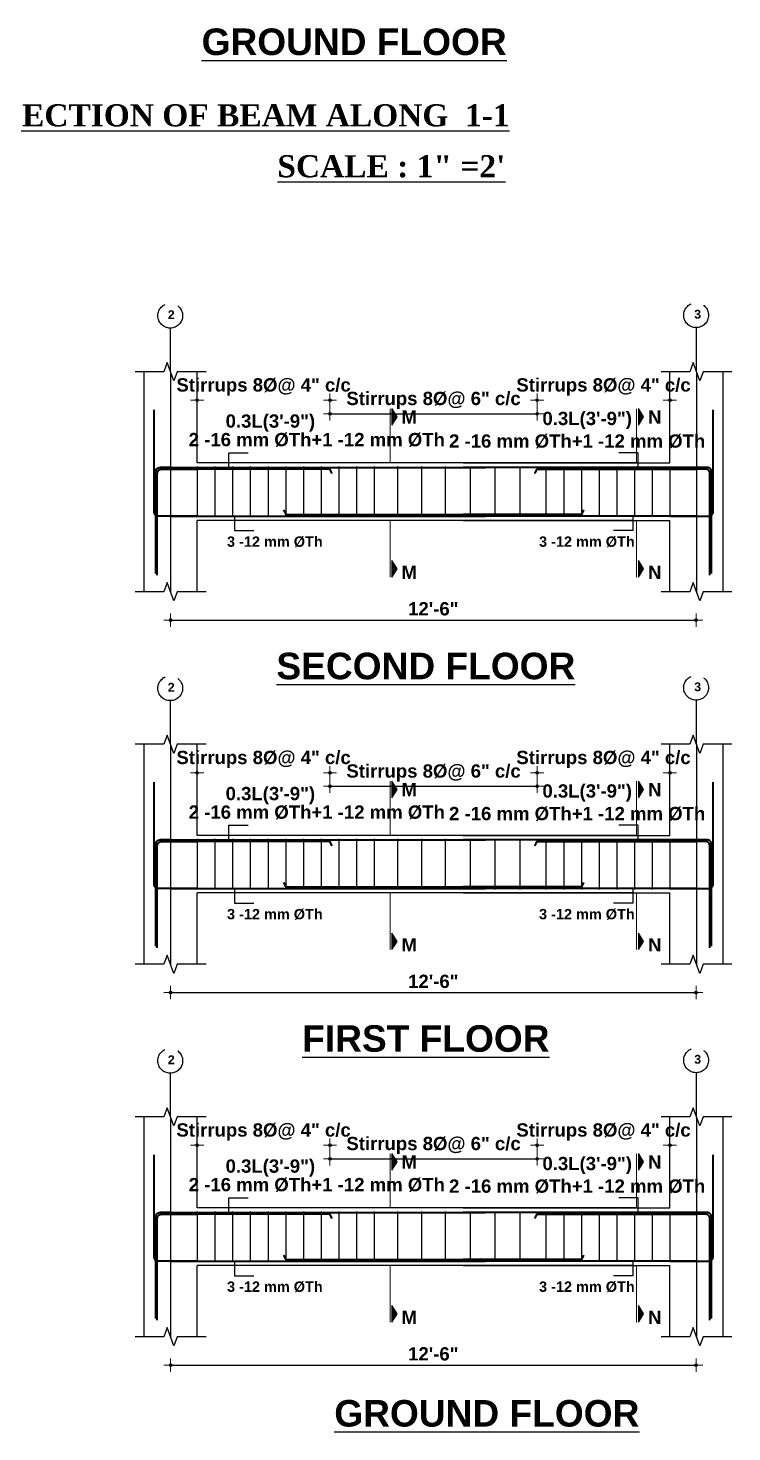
# Model space of a CAD drawing. Header units: inches. Extents: x -9998782 to 66725, y -6520505 to 8308.
# Drawn here: x -4994556 to -4994238, y -3258463 to -3257828 of the extents above; entities that cross this region are included whole.
import ezdxf
from ezdxf.enums import TextEntityAlignment as Align

# ---------------------------------------------------------------- set-up
doc = ezdxf.new("R2010")
doc.units = ezdxf.units.IN
doc.header["$LTSCALE"] = 2
doc.header["$MEASUREMENT"] = 0
doc.header["$PDMODE"] = 34
doc.linetypes.add('ACAD_ISO02W100', pattern=[15, 12, -3])
doc.layers.get('0').update_dxf_attribs({"linetype": 'CONTINUOUS'})
doc.layers.get('DEFPOINTS').update_dxf_attribs({"color": 141, "linetype": 'CONTINUOUS'})
for name, color, linetype, lineweight in [('BAR', 5, 'CONTINUOUS', 40), ('dimension', 160, 'CONTINUOUS', 15), ('HATCH1', 4, 'ACAD_ISO02W100', 13), ('TEXT', 181, 'CONTINUOUS', 25)]:
    doc.layers.add(name, color=color, linetype=linetype, lineweight=lineweight)
doc.layers.add('STIRRUP', color=10, linetype='CONTINUOUS')
doc.styles.add('1.8 str', font='times.ttf', dxfattribs={"width": 0.8, "height": 6})
doc.styles.add('STYLE1', font='arialbd.ttf')
doc.dimstyles.new('1.4', dxfattribs={"dimscale": 0, "dimtxt": 6, "dimasz": 0.5, "dimexe": 2, "dimexo": 9, "dimgap": 2, "dimtad": 1, "dimdec": 0, "dimlfac": 0.5, "dimzin": 3, "dimdsep": 46, "dimlunit": 4, "dimtxsty": '1.8 str', "dimblk": 'DIM', "dimcen": 3, "dimdle": 3, "dimse1": 1, "dimse2": 1, "dimclrd": 256, "dimclre": 256, "dimclrt": 7, "dimadec": 1, "dimazin": 2, "dimtfac": 1, "dimtdec": 0, "dimtix": 1, "dimtofl": 0, "dimtmove": 2, "dimatfit": 3, "dimldrblk": 'arrow', "dimfxl": 2, "dimfrac": 2, "dimtolj": 2, "dimtzin": 0, "dimarcsym": 0})

# ---------------------------------------------------------------- blocks, each defined once
blk = doc.blocks.new('DIM')
at = {"layer": 'dimension'}
h = blk.add_hatch(color=256, dxfattribs=at)
h.paths.add_polyline_path([(0, 1.3), (0, 0), (1.3, 0, 0.414214)])
h.paths.add_polyline_path([(1.3, 0), (0, 0), (0, -1.3, 0.414214)])
h.paths.add_polyline_path([(0, 0), (-1.3, 0, 0.414214), (0, -1.3)])
h.paths.add_polyline_path([(0, 1.3, 0.414214), (-1.3, 0), (0, 0)])
for p, q in [((-6, 0), (6, 0)), ((0, 6), (0, -6))]:
    blk.add_line(p, q, dxfattribs=at)
blk.add_circle((0, 0), 1.28, dxfattribs=at)
blk = doc.blocks.new('*D847')
at = {"layer": 'DEFPOINTS', "color": 0, "ltscale": 10}
for p in [(-4994479.48, -3258333.09), (-4994479.48, -3258346.64), (-4994419.48, -3258364.15)]:
    blk.add_point(p, dxfattribs=at)
at = {"layer": 'dimension', "lineweight": -2, "ltscale": 10}
for p, q in [((-4994479.98, -3258333.09), (-4994480.48, -3258333.09)), ((-4994418.98, -3258333.09), (-4994418.48, -3258333.09))]:
    blk.add_line(p, q, dxfattribs=at)
at = {"layer": 'dimension', "lineweight": -2, "ltscale": 10, "xscale": 0.5, "yscale": 0.5, "zscale": 0.5}
blk.add_blockref('DIM', (-4994479.48, -3258333.09), dxfattribs=at)
at = {"layer": 'dimension', "lineweight": -2, "ltscale": 10, "xscale": 0.5, "yscale": 0.5, "zscale": 0.5, "rotation": 180}
blk.add_blockref('DIM', (-4994419.48, -3258333.09), dxfattribs=at)
at = {"layer": 'dimension', "color": 7, "ltscale": 10, "insert": (-4994449.48, -3258327.07), "char_height": 6, "attachment_point": 5, "style": 'STYLE1'}
blk.add_mtext('\\A2;Stirrups 8%%C@ 4" c/c', dxfattribs=at)
blk = doc.blocks.new('arrow')
at = {"layer": 'dimension'}
blk.add_lwpolyline([(1.2, 0, 0, 2.1, 0), (-2.3, 0, 0, 0, 0), (1.2, 0, 0, 0, 0)], format="xyseb", dxfattribs=at)
blk = doc.blocks.new('*D848')
at = {"layer": 'DEFPOINTS', "color": 0, "ltscale": 10}
for p in [(-4994265.92, -3258333.09), (-4994265.92, -3258346.64), (-4994325.92, -3258364.15)]:
    blk.add_point(p, dxfattribs=at)
at = {"layer": 'dimension', "lineweight": -2, "ltscale": 10}
for p, q in [((-4994326.42, -3258333.09), (-4994326.92, -3258333.09)), ((-4994265.42, -3258333.09), (-4994264.92, -3258333.09))]:
    blk.add_line(p, q, dxfattribs=at)
at = {"layer": 'dimension', "lineweight": -2, "ltscale": 10, "xscale": 0.5, "yscale": 0.5, "zscale": 0.5}
blk.add_blockref('DIM', (-4994325.92, -3258333.09), dxfattribs=at)
at = {"layer": 'dimension', "lineweight": -2, "ltscale": 10, "xscale": 0.5, "yscale": 0.5, "zscale": 0.5, "rotation": 180}
blk.add_blockref('DIM', (-4994265.92, -3258333.09), dxfattribs=at)
at = {"layer": 'dimension', "color": 7, "ltscale": 10, "insert": (-4994295.92, -3258327.07), "char_height": 6, "attachment_point": 5, "style": 'STYLE1'}
blk.add_mtext('\\A2;Stirrups 8%%C@ 4" c/c', dxfattribs=at)
blk = doc.blocks.new('*D849')
at = {"layer": 'DEFPOINTS', "color": 0, "ltscale": 10}
for p in [(-4994325.92, -3258339.21), (-4994419.48, -3258370.64), (-4994325.92, -3258370.64)]:
    blk.add_point(p, dxfattribs=at)
at = {"layer": 'dimension', "lineweight": -2, "ltscale": 10}
blk.add_line((-4994418.98, -3258339.21), (-4994326.42, -3258339.21), dxfattribs=at)
at = {"layer": 'dimension', "lineweight": -2, "ltscale": 10, "xscale": 0.5, "yscale": 0.5, "zscale": 0.5, "rotation": 180}
blk.add_blockref('DIM', (-4994419.48, -3258339.21), dxfattribs=at)
at = {"layer": 'dimension', "lineweight": -2, "ltscale": 10, "xscale": 0.5, "yscale": 0.5, "zscale": 0.5}
blk.add_blockref('DIM', (-4994325.92, -3258339.21), dxfattribs=at)
at = {"layer": 'dimension', "color": 7, "ltscale": 10, "insert": (-4994372.7, -3258333.19), "char_height": 6, "attachment_point": 5, "style": 'STYLE1'}
blk.add_mtext('\\A2;Stirrups 8%%C@ 6" c/c', dxfattribs=at)
blk = doc.blocks.new('*D850')
at = {"layer": 'DEFPOINTS', "color": 0, "ltscale": 10}
for p in [(-4994491.48, -3258419.59), (-4994254.13, -3258419.59), (-4994254.13, -3258432.4)]:
    blk.add_point(p, dxfattribs=at)
at = {"layer": 'dimension', "lineweight": -2, "ltscale": 10}
blk.add_line((-4994490.98, -3258432.4), (-4994254.63, -3258432.4), dxfattribs=at)
at = {"layer": 'dimension', "lineweight": -2, "ltscale": 10, "xscale": 0.5, "yscale": 0.5, "zscale": 0.5, "rotation": 180}
blk.add_blockref('DIM', (-4994491.48, -3258432.4), dxfattribs=at)
at = {"layer": 'dimension', "lineweight": -2, "ltscale": 10, "xscale": 0.5, "yscale": 0.5, "zscale": 0.5}
blk.add_blockref('DIM', (-4994254.13, -3258432.4), dxfattribs=at)
at = {"layer": 'dimension', "color": 7, "ltscale": 10, "insert": (-4994372.81, -3258427.34), "char_height": 6, "attachment_point": 5, "style": 'STYLE1'}
blk.add_mtext('\\A2;12\'-6"', dxfattribs=at)
blk = doc.blocks.new('*D851')
at = {"layer": 'DEFPOINTS', "color": 0, "ltscale": 10}
for p in [(-4994479.48, -3258164.8), (-4994479.48, -3258178.34), (-4994419.48, -3258195.86)]:
    blk.add_point(p, dxfattribs=at)
at = {"layer": 'dimension', "lineweight": -2, "ltscale": 10}
for p, q in [((-4994479.98, -3258164.8), (-4994480.48, -3258164.8)), ((-4994418.98, -3258164.8), (-4994418.48, -3258164.8))]:
    blk.add_line(p, q, dxfattribs=at)
at = {"layer": 'dimension', "lineweight": -2, "ltscale": 10, "xscale": 0.5, "yscale": 0.5, "zscale": 0.5}
blk.add_blockref('DIM', (-4994479.48, -3258164.8), dxfattribs=at)
at = {"layer": 'dimension', "lineweight": -2, "ltscale": 10, "xscale": 0.5, "yscale": 0.5, "zscale": 0.5, "rotation": 180}
blk.add_blockref('DIM', (-4994419.48, -3258164.8), dxfattribs=at)
at = {"layer": 'dimension', "color": 7, "ltscale": 10, "insert": (-4994449.48, -3258158.78), "char_height": 6, "attachment_point": 5, "style": 'STYLE1'}
blk.add_mtext('\\A2;Stirrups 8%%C@ 4" c/c', dxfattribs=at)
blk = doc.blocks.new('*D852')
at = {"layer": 'DEFPOINTS', "color": 0, "ltscale": 10}
for p in [(-4994265.92, -3258164.8), (-4994265.92, -3258178.34), (-4994325.92, -3258195.86)]:
    blk.add_point(p, dxfattribs=at)
at = {"layer": 'dimension', "lineweight": -2, "ltscale": 10}
for p, q in [((-4994326.42, -3258164.8), (-4994326.92, -3258164.8)), ((-4994265.42, -3258164.8), (-4994264.92, -3258164.8))]:
    blk.add_line(p, q, dxfattribs=at)
at = {"layer": 'dimension', "lineweight": -2, "ltscale": 10, "xscale": 0.5, "yscale": 0.5, "zscale": 0.5}
blk.add_blockref('DIM', (-4994325.92, -3258164.8), dxfattribs=at)
at = {"layer": 'dimension', "lineweight": -2, "ltscale": 10, "xscale": 0.5, "yscale": 0.5, "zscale": 0.5, "rotation": 180}
blk.add_blockref('DIM', (-4994265.92, -3258164.8), dxfattribs=at)
at = {"layer": 'dimension', "color": 7, "ltscale": 10, "insert": (-4994295.92, -3258158.78), "char_height": 6, "attachment_point": 5, "style": 'STYLE1'}
blk.add_mtext('\\A2;Stirrups 8%%C@ 4" c/c', dxfattribs=at)
blk = doc.blocks.new('*D853')
at = {"layer": 'DEFPOINTS', "color": 0, "ltscale": 10}
for p in [(-4994325.92, -3258170.92), (-4994419.48, -3258202.35), (-4994325.92, -3258202.35)]:
    blk.add_point(p, dxfattribs=at)
at = {"layer": 'dimension', "lineweight": -2, "ltscale": 10}
blk.add_line((-4994418.98, -3258170.92), (-4994326.42, -3258170.92), dxfattribs=at)
at = {"layer": 'dimension', "lineweight": -2, "ltscale": 10, "xscale": 0.5, "yscale": 0.5, "zscale": 0.5, "rotation": 180}
blk.add_blockref('DIM', (-4994419.48, -3258170.92), dxfattribs=at)
at = {"layer": 'dimension', "lineweight": -2, "ltscale": 10, "xscale": 0.5, "yscale": 0.5, "zscale": 0.5}
blk.add_blockref('DIM', (-4994325.92, -3258170.92), dxfattribs=at)
at = {"layer": 'dimension', "color": 7, "ltscale": 10, "insert": (-4994372.7, -3258164.9), "char_height": 6, "attachment_point": 5, "style": 'STYLE1'}
blk.add_mtext('\\A2;Stirrups 8%%C@ 6" c/c', dxfattribs=at)
blk = doc.blocks.new('*D854')
at = {"layer": 'DEFPOINTS', "color": 0, "ltscale": 10}
for p in [(-4994491.48, -3258251.3), (-4994254.13, -3258251.3), (-4994254.13, -3258264.11)]:
    blk.add_point(p, dxfattribs=at)
at = {"layer": 'dimension', "lineweight": -2, "ltscale": 10}
blk.add_line((-4994490.98, -3258264.11), (-4994254.63, -3258264.11), dxfattribs=at)
at = {"layer": 'dimension', "lineweight": -2, "ltscale": 10, "xscale": 0.5, "yscale": 0.5, "zscale": 0.5, "rotation": 180}
blk.add_blockref('DIM', (-4994491.48, -3258264.11), dxfattribs=at)
at = {"layer": 'dimension', "lineweight": -2, "ltscale": 10, "xscale": 0.5, "yscale": 0.5, "zscale": 0.5}
blk.add_blockref('DIM', (-4994254.13, -3258264.11), dxfattribs=at)
at = {"layer": 'dimension', "color": 7, "ltscale": 10, "insert": (-4994372.81, -3258259.05), "char_height": 6, "attachment_point": 5, "style": 'STYLE1'}
blk.add_mtext('\\A2;12\'-6"', dxfattribs=at)
blk = doc.blocks.new('*D855')
at = {"layer": 'DEFPOINTS', "color": 0, "ltscale": 10}
for p in [(-4994479.48, -3257996.51), (-4994479.48, -3258010.05), (-4994419.48, -3258027.57)]:
    blk.add_point(p, dxfattribs=at)
at = {"layer": 'dimension', "lineweight": -2, "ltscale": 10}
for p, q in [((-4994479.98, -3257996.51), (-4994480.48, -3257996.51)), ((-4994418.98, -3257996.51), (-4994418.48, -3257996.51))]:
    blk.add_line(p, q, dxfattribs=at)
at = {"layer": 'dimension', "lineweight": -2, "ltscale": 10, "xscale": 0.5, "yscale": 0.5, "zscale": 0.5}
blk.add_blockref('DIM', (-4994479.48, -3257996.51), dxfattribs=at)
at = {"layer": 'dimension', "lineweight": -2, "ltscale": 10, "xscale": 0.5, "yscale": 0.5, "zscale": 0.5, "rotation": 180}
blk.add_blockref('DIM', (-4994419.48, -3257996.51), dxfattribs=at)
at = {"layer": 'dimension', "color": 7, "ltscale": 10, "insert": (-4994449.48, -3257990.48), "char_height": 6, "attachment_point": 5, "style": 'STYLE1'}
blk.add_mtext('\\A2;Stirrups 8%%C@ 4" c/c', dxfattribs=at)
blk = doc.blocks.new('*D856')
at = {"layer": 'DEFPOINTS', "color": 0, "ltscale": 10}
for p in [(-4994265.92, -3257996.51), (-4994265.92, -3258010.05), (-4994325.92, -3258027.57)]:
    blk.add_point(p, dxfattribs=at)
at = {"layer": 'dimension', "lineweight": -2, "ltscale": 10}
for p, q in [((-4994326.42, -3257996.51), (-4994326.92, -3257996.51)), ((-4994265.42, -3257996.51), (-4994264.92, -3257996.51))]:
    blk.add_line(p, q, dxfattribs=at)
at = {"layer": 'dimension', "lineweight": -2, "ltscale": 10, "xscale": 0.5, "yscale": 0.5, "zscale": 0.5}
blk.add_blockref('DIM', (-4994325.92, -3257996.51), dxfattribs=at)
at = {"layer": 'dimension', "lineweight": -2, "ltscale": 10, "xscale": 0.5, "yscale": 0.5, "zscale": 0.5, "rotation": 180}
blk.add_blockref('DIM', (-4994265.92, -3257996.51), dxfattribs=at)
at = {"layer": 'dimension', "color": 7, "ltscale": 10, "insert": (-4994295.92, -3257990.48), "char_height": 6, "attachment_point": 5, "style": 'STYLE1'}
blk.add_mtext('\\A2;Stirrups 8%%C@ 4" c/c', dxfattribs=at)
blk = doc.blocks.new('*D857')
at = {"layer": 'DEFPOINTS', "color": 0, "ltscale": 10}
for p in [(-4994325.92, -3258002.63), (-4994419.48, -3258034.06), (-4994325.92, -3258034.06)]:
    blk.add_point(p, dxfattribs=at)
at = {"layer": 'dimension', "lineweight": -2, "ltscale": 10}
blk.add_line((-4994418.98, -3258002.63), (-4994326.42, -3258002.63), dxfattribs=at)
at = {"layer": 'dimension', "lineweight": -2, "ltscale": 10, "xscale": 0.5, "yscale": 0.5, "zscale": 0.5, "rotation": 180}
blk.add_blockref('DIM', (-4994419.48, -3258002.63), dxfattribs=at)
at = {"layer": 'dimension', "lineweight": -2, "ltscale": 10, "xscale": 0.5, "yscale": 0.5, "zscale": 0.5}
blk.add_blockref('DIM', (-4994325.92, -3258002.63), dxfattribs=at)
at = {"layer": 'dimension', "color": 7, "ltscale": 10, "insert": (-4994372.7, -3257996.6), "char_height": 6, "attachment_point": 5, "style": 'STYLE1'}
blk.add_mtext('\\A2;Stirrups 8%%C@ 6" c/c', dxfattribs=at)
blk = doc.blocks.new('*D858')
at = {"layer": 'DEFPOINTS', "color": 0, "ltscale": 10}
for p in [(-4994491.48, -3258083.01), (-4994254.13, -3258083.01), (-4994254.13, -3258095.82)]:
    blk.add_point(p, dxfattribs=at)
at = {"layer": 'dimension', "lineweight": -2, "ltscale": 10}
blk.add_line((-4994490.98, -3258095.82), (-4994254.63, -3258095.82), dxfattribs=at)
at = {"layer": 'dimension', "lineweight": -2, "ltscale": 10, "xscale": 0.5, "yscale": 0.5, "zscale": 0.5, "rotation": 180}
blk.add_blockref('DIM', (-4994491.48, -3258095.82), dxfattribs=at)
at = {"layer": 'dimension', "lineweight": -2, "ltscale": 10, "xscale": 0.5, "yscale": 0.5, "zscale": 0.5}
blk.add_blockref('DIM', (-4994254.13, -3258095.82), dxfattribs=at)
at = {"layer": 'dimension', "color": 7, "ltscale": 10, "insert": (-4994372.81, -3258090.75), "char_height": 6, "attachment_point": 5, "style": 'STYLE1'}
blk.add_mtext('\\A2;12\'-6"', dxfattribs=at)

msp = doc.modelspace()

# ---------------------------------------------------------------- hatches: boundary and pattern name
at = {"layer": 'TEXT', "ltscale": 10}
for points in [[(-4994391.5, -3258000.27), (-4994391.5, -3258007.77), (-4994389.19, -3258004.02)], [(-4994280.12, -3258000.27), (-4994280.12, -3258007.77), (-4994277.81, -3258004.02)], [(-4994391.5, -3258076.41), (-4994391.5, -3258068.91), (-4994389.19, -3258072.66)], [(-4994280.12, -3258076.41), (-4994280.12, -3258068.91), (-4994277.81, -3258072.66)], [(-4994391.5, -3258168.56), (-4994391.5, -3258176.06), (-4994389.19, -3258172.31)], [(-4994280.12, -3258168.56), (-4994280.12, -3258176.06), (-4994277.81, -3258172.31)], [(-4994391.5, -3258244.7), (-4994391.5, -3258237.2), (-4994389.19, -3258240.95)], [(-4994280.12, -3258244.7), (-4994280.12, -3258237.2), (-4994277.81, -3258240.95)], [(-4994391.5, -3258336.85), (-4994391.5, -3258344.35), (-4994389.19, -3258340.6)], [(-4994280.12, -3258336.85), (-4994280.12, -3258344.35), (-4994277.81, -3258340.6)], [(-4994391.5, -3258412.99), (-4994391.5, -3258405.49), (-4994389.19, -3258409.24)], [(-4994280.12, -3258412.99), (-4994280.12, -3258405.49), (-4994277.81, -3258409.24)]]:
    msp.add_hatch(color=256, dxfattribs=at).paths.add_polyline_path(points)

# ---------------------------------------------------------------- linework, layer by layer
for p, q in [((-4994491.48, -3257983.65), (-4994491.48, -3257963.7)), ((-4994253.92, -3257983.65), (-4994253.92, -3257963.7)), ((-4994491.48, -3257983.65), (-4994491.48, -3258083.01)), ((-4994253.92, -3257983.65), (-4994253.92, -3258083.01)), ((-4994491.48, -3258151.94), (-4994491.48, -3258131.99)), ((-4994253.92, -3258151.94), (-4994253.92, -3258131.99)), ((-4994491.48, -3258151.94), (-4994491.48, -3258251.3)), ((-4994253.92, -3258151.94), (-4994253.92, -3258251.3)), ((-4994491.48, -3258320.23), (-4994491.48, -3258300.28)), ((-4994253.92, -3258320.23), (-4994253.92, -3258300.28)), ((-4994491.48, -3258320.23), (-4994491.48, -3258419.59)), ((-4994253.92, -3258320.23), (-4994253.92, -3258419.59))]:
    msp.add_line(p, q)
at = {"ltscale": 10}
for p, q in [((-4994503.48, -3258083.01), (-4994503.48, -3257983.65)), ((-4994479.48, -3258024.82), (-4994479.48, -3257983.65)), ((-4994265.92, -3258024.82), (-4994265.92, -3257983.65)), ((-4994241.92, -3258027.57), (-4994241.92, -3257983.65)), ((-4994280.97, -3258024.82), (-4994479.48, -3258024.82)), ((-4994359.27, -3258024.82), (-4994265.92, -3258024.82)), ((-4994241.92, -3258083.01), (-4994241.92, -3258027.57)), ((-4994282.75, -3258050.82), (-4994479.48, -3258050.82)), ((-4994479.48, -3258083.01), (-4994479.48, -3258050.82)), ((-4994359.27, -3258050.82), (-4994265.92, -3258050.82)), ((-4994265.92, -3258083.01), (-4994265.92, -3258050.82)), ((-4994503.48, -3258251.3), (-4994503.48, -3258151.94)), ((-4994479.48, -3258193.11), (-4994479.48, -3258151.94)), ((-4994265.92, -3258193.11), (-4994265.92, -3258151.94)), ((-4994241.92, -3258195.86), (-4994241.92, -3258151.94)), ((-4994280.97, -3258193.11), (-4994479.48, -3258193.11)), ((-4994359.27, -3258193.11), (-4994265.92, -3258193.11)), ((-4994241.92, -3258251.3), (-4994241.92, -3258195.86)), ((-4994282.75, -3258219.11), (-4994479.48, -3258219.11)), ((-4994479.48, -3258251.3), (-4994479.48, -3258219.11)), ((-4994359.27, -3258219.11), (-4994265.92, -3258219.11)), ((-4994265.92, -3258251.3), (-4994265.92, -3258219.11)), ((-4994503.48, -3258419.59), (-4994503.48, -3258320.23)), ((-4994479.48, -3258361.4), (-4994479.48, -3258320.23)), ((-4994265.92, -3258361.4), (-4994265.92, -3258320.23)), ((-4994241.92, -3258364.15), (-4994241.92, -3258320.23)), ((-4994280.97, -3258361.4), (-4994479.48, -3258361.4)), ((-4994359.27, -3258361.4), (-4994265.92, -3258361.4)), ((-4994241.92, -3258419.59), (-4994241.92, -3258364.15)), ((-4994282.75, -3258387.4), (-4994479.48, -3258387.4)), ((-4994479.48, -3258419.59), (-4994479.48, -3258387.4)), ((-4994359.27, -3258387.4), (-4994265.92, -3258387.4)), ((-4994265.92, -3258419.59), (-4994265.92, -3258387.4))]:
    msp.add_line(p, q, dxfattribs=at)
at = {"linetype": 'Continuous', "ltscale": 10}
for points in [[(-4994475.48, -3257983.65), (-4994488.48, -3257983.65), (-4994489.98, -3257987.77), (-4994492.98, -3257979.53), (-4994494.48, -3257983.65), (-4994507.48, -3257983.65)], [(-4994237.92, -3257983.65), (-4994250.92, -3257983.65), (-4994252.42, -3257987.77), (-4994255.42, -3257979.53), (-4994256.92, -3257983.65), (-4994269.92, -3257983.65)], [(-4994475.48, -3258083.01), (-4994488.48, -3258083.01), (-4994489.98, -3258087.13), (-4994492.98, -3258078.89), (-4994494.48, -3258083.01), (-4994507.48, -3258083.01)], [(-4994237.92, -3258083.01), (-4994250.92, -3258083.01), (-4994252.42, -3258087.13), (-4994255.42, -3258078.89), (-4994256.92, -3258083.01), (-4994269.92, -3258083.01)], [(-4994475.48, -3258151.94), (-4994488.48, -3258151.94), (-4994489.98, -3258156.06), (-4994492.98, -3258147.82), (-4994494.48, -3258151.94), (-4994507.48, -3258151.94)], [(-4994237.92, -3258151.94), (-4994250.92, -3258151.94), (-4994252.42, -3258156.06), (-4994255.42, -3258147.82), (-4994256.92, -3258151.94), (-4994269.92, -3258151.94)], [(-4994475.48, -3258251.3), (-4994488.48, -3258251.3), (-4994489.98, -3258255.42), (-4994492.98, -3258247.18), (-4994494.48, -3258251.3), (-4994507.48, -3258251.3)], [(-4994237.92, -3258251.3), (-4994250.92, -3258251.3), (-4994252.42, -3258255.42), (-4994255.42, -3258247.18), (-4994256.92, -3258251.3), (-4994269.92, -3258251.3)], [(-4994475.48, -3258320.23), (-4994488.48, -3258320.23), (-4994489.98, -3258324.36), (-4994492.98, -3258316.11), (-4994494.48, -3258320.23), (-4994507.48, -3258320.23)], [(-4994237.92, -3258320.23), (-4994250.92, -3258320.23), (-4994252.42, -3258324.36), (-4994255.42, -3258316.11), (-4994256.92, -3258320.23), (-4994269.92, -3258320.23)], [(-4994475.48, -3258419.59), (-4994488.48, -3258419.59), (-4994489.98, -3258423.71), (-4994492.98, -3258415.47), (-4994494.48, -3258419.59), (-4994507.48, -3258419.59)], [(-4994237.92, -3258419.59), (-4994250.92, -3258419.59), (-4994252.42, -3258423.71), (-4994255.42, -3258415.47), (-4994256.92, -3258419.59), (-4994269.92, -3258419.59)]]:
    msp.add_lwpolyline(points, dxfattribs=at)
at = {"layer": 'BAR', "ltscale": 10}
for p, q in [((-4994491.48, -3258026.82), (-4994496.22, -3258026.82)), ((-4994491.48, -3258026.82), (-4994349.27, -3258026.82)), ((-4994253.92, -3258026.82), (-4994359.27, -3258026.82)), ((-4994491.48, -3258048.82), (-4994497.48, -3258048.82)), ((-4994491.48, -3258048.82), (-4994349.27, -3258048.82)), ((-4994253.92, -3258048.82), (-4994359.27, -3258048.82)), ((-4994491.48, -3258195.11), (-4994496.22, -3258195.11)), ((-4994491.48, -3258195.11), (-4994349.27, -3258195.11)), ((-4994253.92, -3258195.11), (-4994359.27, -3258195.11)), ((-4994491.48, -3258217.11), (-4994497.48, -3258217.11)), ((-4994491.48, -3258217.11), (-4994349.27, -3258217.11)), ((-4994253.92, -3258217.11), (-4994359.27, -3258217.11)), ((-4994491.48, -3258363.4), (-4994496.22, -3258363.4)), ((-4994491.48, -3258363.4), (-4994349.27, -3258363.4)), ((-4994253.92, -3258363.4), (-4994359.27, -3258363.4)), ((-4994491.48, -3258385.4), (-4994497.48, -3258385.4)), ((-4994491.48, -3258385.4), (-4994349.27, -3258385.4)), ((-4994253.92, -3258385.4), (-4994359.27, -3258385.4))]:
    msp.add_line(p, q, dxfattribs=at)
for points in [[(-4994479.48, -3258048.82), (-4994496.97, -3258048.82, -0.414214), (-4994498.98, -3258046.8), (-4994498.98, -3258000.82)], [(-4994265.92, -3258048.82), (-4994248.43, -3258048.82, 0.414214), (-4994246.42, -3258046.8), (-4994246.42, -3258000.82)], [(-4994498.23, -3258074.82), (-4994498.23, -3258028.83, -0.414214), (-4994496.22, -3258026.82), (-4994479.48, -3258026.82)], [(-4994497.48, -3258075.57), (-4994497.48, -3258029.58, -0.414214), (-4994495.47, -3258027.57), (-4994479.48, -3258027.57)], [(-4994247.17, -3258074.82), (-4994247.17, -3258028.83, 0.414214), (-4994249.18, -3258026.82), (-4994265.92, -3258026.82)], [(-4994247.92, -3258075.57), (-4994247.92, -3258029.58, 0.414214), (-4994249.93, -3258027.57), (-4994265.92, -3258027.57)], [(-4994479.48, -3258217.11), (-4994496.97, -3258217.11, -0.414214), (-4994498.98, -3258215.09), (-4994498.98, -3258169.11)], [(-4994265.92, -3258217.11), (-4994248.43, -3258217.11, 0.414214), (-4994246.42, -3258215.09), (-4994246.42, -3258169.11)], [(-4994498.23, -3258243.11), (-4994498.23, -3258197.12, -0.414214), (-4994496.22, -3258195.11), (-4994479.48, -3258195.11)], [(-4994497.48, -3258243.86), (-4994497.48, -3258197.87, -0.414214), (-4994495.47, -3258195.86), (-4994479.48, -3258195.86)], [(-4994247.17, -3258243.11), (-4994247.17, -3258197.12, 0.414214), (-4994249.18, -3258195.11), (-4994265.92, -3258195.11)], [(-4994247.92, -3258243.86), (-4994247.92, -3258197.87, 0.414214), (-4994249.93, -3258195.86), (-4994265.92, -3258195.86)], [(-4994479.48, -3258385.4), (-4994496.97, -3258385.4, -0.414214), (-4994498.98, -3258383.38), (-4994498.98, -3258337.4)], [(-4994265.92, -3258385.4), (-4994248.43, -3258385.4, 0.414214), (-4994246.42, -3258383.38), (-4994246.42, -3258337.4)], [(-4994498.23, -3258411.4), (-4994498.23, -3258365.42, -0.414214), (-4994496.22, -3258363.4), (-4994479.48, -3258363.4)], [(-4994497.48, -3258412.15), (-4994497.48, -3258366.17, -0.414214), (-4994495.47, -3258364.15), (-4994479.48, -3258364.15)], [(-4994247.17, -3258411.4), (-4994247.17, -3258365.42, 0.414214), (-4994249.18, -3258363.4), (-4994265.92, -3258363.4)], [(-4994247.92, -3258412.15), (-4994247.92, -3258366.17, 0.414214), (-4994249.93, -3258364.15), (-4994265.92, -3258364.15)]]:
    msp.add_lwpolyline(points, format="xyb", dxfattribs=at)
for points in [[(-4994495.47, -3258027.57), (-4994491.48, -3258027.57)], [(-4994418.44, -3258029.57), (-4994419.48, -3258027.57), (-4994491.48, -3258027.57)], [(-4994326.96, -3258029.57), (-4994325.92, -3258027.57), (-4994253.92, -3258027.57)], [(-4994440.44, -3258046.07), (-4994439.48, -3258048.07), (-4994349.27, -3258048.07)], [(-4994304.96, -3258046.07), (-4994305.92, -3258048.07), (-4994359.27, -3258048.07)], [(-4994495.47, -3258195.86), (-4994491.48, -3258195.86)], [(-4994418.44, -3258197.86), (-4994419.48, -3258195.86), (-4994491.48, -3258195.86)], [(-4994326.96, -3258197.86), (-4994325.92, -3258195.86), (-4994253.92, -3258195.86)], [(-4994440.44, -3258214.36), (-4994439.48, -3258216.36), (-4994349.27, -3258216.36)], [(-4994304.96, -3258214.36), (-4994305.92, -3258216.36), (-4994359.27, -3258216.36)], [(-4994495.47, -3258364.15), (-4994491.48, -3258364.15)], [(-4994418.44, -3258366.15), (-4994419.48, -3258364.15), (-4994491.48, -3258364.15)], [(-4994326.96, -3258366.15), (-4994325.92, -3258364.15), (-4994253.92, -3258364.15)], [(-4994440.44, -3258382.65), (-4994439.48, -3258384.65), (-4994349.27, -3258384.65)], [(-4994304.96, -3258382.65), (-4994305.92, -3258384.65), (-4994359.27, -3258384.65)]]:
    msp.add_lwpolyline(points, dxfattribs=at)
at = {"layer": 'dimension', "ltscale": 10}
for p, q in [((-4994392.35, -3258024.82), (-4994392.35, -3258000.32)), ((-4994280.97, -3258024.82), (-4994280.97, -3258000.32)), ((-4994392.35, -3258076.36), (-4994392.35, -3258050.82)), ((-4994280.97, -3258076.36), (-4994280.97, -3258050.82)), ((-4994392.35, -3258193.11), (-4994392.35, -3258168.61)), ((-4994280.97, -3258193.11), (-4994280.97, -3258168.61)), ((-4994392.35, -3258244.65), (-4994392.35, -3258219.11)), ((-4994280.97, -3258244.65), (-4994280.97, -3258219.11)), ((-4994392.35, -3258361.4), (-4994392.35, -3258336.9)), ((-4994280.97, -3258361.4), (-4994280.97, -3258336.9)), ((-4994392.35, -3258412.94), (-4994392.35, -3258387.4)), ((-4994280.97, -3258412.94), (-4994280.97, -3258387.4))]:
    msp.add_line(p, q, dxfattribs=at)
for points in [[(-4994391.5, -3258007.77), (-4994391.5, -3258000.27), (-4994389.19, -3258004.02), (-4994391.5, -3258007.77)], [(-4994280.12, -3258007.77), (-4994280.12, -3258000.27), (-4994277.81, -3258004.02), (-4994280.12, -3258007.77)], [(-4994391.5, -3258176.06), (-4994391.5, -3258168.56), (-4994389.19, -3258172.31), (-4994391.5, -3258176.06)], [(-4994280.12, -3258176.06), (-4994280.12, -3258168.56), (-4994277.81, -3258172.31), (-4994280.12, -3258176.06)], [(-4994391.5, -3258344.35), (-4994391.5, -3258336.85), (-4994389.19, -3258340.6), (-4994391.5, -3258344.35)], [(-4994280.12, -3258344.35), (-4994280.12, -3258336.85), (-4994277.81, -3258340.6), (-4994280.12, -3258344.35)]]:
    msp.add_lwpolyline(points, dxfattribs=at)
at = {"layer": 'HATCH1', "lineweight": 25}
for centre in [(-4994491.65, -3257958.32), (-4994254.08, -3257958.1), (-4994491.65, -3258126.62), (-4994254.08, -3258126.39), (-4994491.65, -3258294.91), (-4994254.08, -3258294.68)]:
    msp.add_circle(centre, 5.6, dxfattribs=at)
at = {"layer": 'STIRRUP'}
for p, q in [((-4994479.48, -3258026.42), (-4994479.48, -3258049.22)), ((-4994471.48, -3258026.42), (-4994471.48, -3258049.22)), ((-4994463.48, -3258026.42), (-4994463.48, -3258049.22)), ((-4994455.48, -3258026.42), (-4994455.48, -3258049.22)), ((-4994447.48, -3258026.42), (-4994447.48, -3258049.22)), ((-4994439.48, -3258026.42), (-4994439.48, -3258049.22)), ((-4994431.48, -3258026.42), (-4994431.48, -3258049.22)), ((-4994423.48, -3258026.42), (-4994423.48, -3258049.22)), ((-4994415.48, -3258026.42), (-4994415.48, -3258049.22)), ((-4994407.48, -3258026.42), (-4994407.48, -3258049.22)), ((-4994399.48, -3258026.42), (-4994399.48, -3258049.22)), ((-4994389, -3258026.42), (-4994389, -3258049.22)), ((-4994378.07, -3258026.42), (-4994378.07, -3258049.22)), ((-4994367.43, -3258026.42), (-4994367.43, -3258049.22)), ((-4994356.18, -3258026.42), (-4994356.18, -3258049.22)), ((-4994345.07, -3258026.42), (-4994345.07, -3258049.22)), ((-4994333.74, -3258026.42), (-4994333.74, -3258049.22)), ((-4994321.92, -3258026.42), (-4994321.92, -3258049.22)), ((-4994313.92, -3258026.42), (-4994313.92, -3258049.22)), ((-4994305.92, -3258026.42), (-4994305.92, -3258049.22)), ((-4994297.92, -3258026.42), (-4994297.92, -3258049.22)), ((-4994289.92, -3258026.42), (-4994289.92, -3258049.22)), ((-4994281.92, -3258026.42), (-4994281.92, -3258049.22)), ((-4994273.92, -3258026.42), (-4994273.92, -3258049.22)), ((-4994265.92, -3258026.42), (-4994265.92, -3258049.22)), ((-4994479.48, -3258194.71), (-4994479.48, -3258217.51)), ((-4994471.48, -3258194.71), (-4994471.48, -3258217.51)), ((-4994463.48, -3258194.71), (-4994463.48, -3258217.51)), ((-4994455.48, -3258194.71), (-4994455.48, -3258217.51)), ((-4994447.48, -3258194.71), (-4994447.48, -3258217.51)), ((-4994439.48, -3258194.71), (-4994439.48, -3258217.51)), ((-4994431.48, -3258194.71), (-4994431.48, -3258217.51)), ((-4994423.48, -3258194.71), (-4994423.48, -3258217.51)), ((-4994415.48, -3258194.71), (-4994415.48, -3258217.51)), ((-4994407.48, -3258194.71), (-4994407.48, -3258217.51)), ((-4994399.48, -3258194.71), (-4994399.48, -3258217.51)), ((-4994389, -3258194.71), (-4994389, -3258217.51)), ((-4994378.07, -3258194.71), (-4994378.07, -3258217.51)), ((-4994367.43, -3258194.71), (-4994367.43, -3258217.51)), ((-4994356.18, -3258194.71), (-4994356.18, -3258217.51)), ((-4994345.07, -3258194.71), (-4994345.07, -3258217.51)), ((-4994333.74, -3258194.71), (-4994333.74, -3258217.51)), ((-4994321.92, -3258194.71), (-4994321.92, -3258217.51)), ((-4994313.92, -3258194.71), (-4994313.92, -3258217.51)), ((-4994305.92, -3258194.71), (-4994305.92, -3258217.51)), ((-4994297.92, -3258194.71), (-4994297.92, -3258217.51)), ((-4994289.92, -3258194.71), (-4994289.92, -3258217.51)), ((-4994281.92, -3258194.71), (-4994281.92, -3258217.51)), ((-4994273.92, -3258194.71), (-4994273.92, -3258217.51)), ((-4994265.92, -3258194.71), (-4994265.92, -3258217.51)), ((-4994479.48, -3258363), (-4994479.48, -3258385.8)), ((-4994471.48, -3258363), (-4994471.48, -3258385.8)), ((-4994463.48, -3258363), (-4994463.48, -3258385.8)), ((-4994455.48, -3258363), (-4994455.48, -3258385.8)), ((-4994447.48, -3258363), (-4994447.48, -3258385.8)), ((-4994439.48, -3258363), (-4994439.48, -3258385.8)), ((-4994431.48, -3258363), (-4994431.48, -3258385.8)), ((-4994423.48, -3258363), (-4994423.48, -3258385.8)), ((-4994415.48, -3258363), (-4994415.48, -3258385.8)), ((-4994407.48, -3258363), (-4994407.48, -3258385.8)), ((-4994399.48, -3258363), (-4994399.48, -3258385.8)), ((-4994389, -3258363), (-4994389, -3258385.8)), ((-4994378.07, -3258363), (-4994378.07, -3258385.8)), ((-4994367.43, -3258363), (-4994367.43, -3258385.8)), ((-4994356.18, -3258363), (-4994356.18, -3258385.8)), ((-4994345.07, -3258363), (-4994345.07, -3258385.8)), ((-4994333.74, -3258363), (-4994333.74, -3258385.8)), ((-4994321.92, -3258363), (-4994321.92, -3258385.8)), ((-4994313.92, -3258363), (-4994313.92, -3258385.8)), ((-4994305.92, -3258363), (-4994305.92, -3258385.8)), ((-4994297.92, -3258363), (-4994297.92, -3258385.8)), ((-4994289.92, -3258363), (-4994289.92, -3258385.8)), ((-4994281.92, -3258363), (-4994281.92, -3258385.8)), ((-4994273.92, -3258363), (-4994273.92, -3258385.8)), ((-4994265.92, -3258363), (-4994265.92, -3258385.8))]:
    msp.add_line(p, q, dxfattribs=at)
at = {"layer": 'TEXT', "ltscale": 10}
for points in [[(-4994391.5, -3258068.91), (-4994391.5, -3258076.41), (-4994389.19, -3258072.66), (-4994391.5, -3258068.91)], [(-4994280.12, -3258068.91), (-4994280.12, -3258076.41), (-4994277.81, -3258072.66), (-4994280.12, -3258068.91)], [(-4994391.5, -3258237.2), (-4994391.5, -3258244.7), (-4994389.19, -3258240.95), (-4994391.5, -3258237.2)], [(-4994280.12, -3258237.2), (-4994280.12, -3258244.7), (-4994277.81, -3258240.95), (-4994280.12, -3258237.2)], [(-4994391.5, -3258405.49), (-4994391.5, -3258412.99), (-4994389.19, -3258409.24), (-4994391.5, -3258405.49)], [(-4994280.12, -3258405.49), (-4994280.12, -3258412.99), (-4994277.81, -3258409.24), (-4994280.12, -3258405.49)]]:
    msp.add_lwpolyline(points, dxfattribs=at)

# ---------------------------------------------------------------- texts
at = {"layer": 'HATCH1', "lineweight": 25, "style": 'STYLE1'}
for s, p in [('2', (-4994492.75, -3257959.87)), ('3', (-4994254.95, -3257959.65)), ('2', (-4994492.75, -3258128.16)), ('3', (-4994254.95, -3258127.94)), ('2', (-4994492.75, -3258296.46)), ('3', (-4994254.95, -3258296.23))]:
    msp.add_text(s, height=4, dxfattribs=at).set_placement(p)
at = {"layer": 'TEXT', "style": 'STYLE1'}
for s, p in [('%%UGROUND FLOOR', (-4994408.57, -3257834.56)), ('%%USECOND FLOOR', (-4994376.17, -3258116.56)), ('%%UFIRST FLOOR', (-4994376.18, -3258284.85)), ('%%UGROUND FLOOR', (-4994348.64, -3258454.17))]:
    msp.add_text(s, height=12, dxfattribs=at).set_placement(p, align=Align.MIDDLE_CENTER)
for p in [(-4994466.64, -3258008.9), (-4994323.51, -3258007.73), (-4994466.64, -3258177.19), (-4994323.51, -3258176.02), (-4994466.64, -3258345.48), (-4994323.51, -3258344.32)]:
    msp.add_text('0.3L(3\'-9")', height=6, dxfattribs=at).set_placement(p)
at = {"layer": 'TEXT', "ltscale": 10, "style": 'STYLE1'}
for s, height, p in [('M', 6, (-4994387.2, -3258007.11)), ('N', 6, (-4994275.81, -3258007.11)), ('2 -16 mm %%CTh+1 -12 mm %%CTh', 6, (-4994483.3, -3258017.28)), ('2 -16 mm %%CTh+1 -12 mm %%CTh', 6, (-4994365.69, -3258017.93)), ('3 -12 mm %%CTh ', 4.68, (-4994466, -3258062.71)), ('3 -12 mm %%CTh ', 4.68, (-4994325.05, -3258062.71)), ('M', 6, (-4994387.2, -3258077.23)), ('N', 6, (-4994275.81, -3258077.23)), ('M', 6, (-4994387.2, -3258175.4)), ('N', 6, (-4994275.81, -3258175.4)), ('2 -16 mm %%CTh+1 -12 mm %%CTh', 6, (-4994483.3, -3258185.57)), ('2 -16 mm %%CTh+1 -12 mm %%CTh', 6, (-4994365.69, -3258186.23)), ('3 -12 mm %%CTh ', 4.68, (-4994466, -3258231)), ('3 -12 mm %%CTh ', 4.68, (-4994325.05, -3258231)), ('M', 6, (-4994387.2, -3258245.53)), ('N', 6, (-4994275.81, -3258245.53)), ('M', 6, (-4994387.2, -3258343.69)), ('N', 6, (-4994275.81, -3258343.69)), ('2 -16 mm %%CTh+1 -12 mm %%CTh', 6, (-4994483.3, -3258353.86)), ('2 -16 mm %%CTh+1 -12 mm %%CTh', 6, (-4994365.69, -3258354.52)), ('3 -12 mm %%CTh ', 4.68, (-4994466, -3258399.29)), ('3 -12 mm %%CTh ', 4.68, (-4994325.05, -3258399.29)), ('M', 6, (-4994387.2, -3258413.82)), ('N', 6, (-4994275.81, -3258413.82))]:
    msp.add_text(s, height=height, dxfattribs=at).set_placement(p)
at = {"layer": 'TEXT', "char_height": 10, "width": 450.6233, "attachment_point": 3, "style": 'STYLE1'}
for s, insert in [('{\\fTimes New Roman|b1|i0|c0|p18;\\LLONGITUDINAL SECTION OF BEAM ALONG  1-1}', (-4994338.32, -3257862.79)), ('{\\fTimes New Roman|b1|i0|c0|p18;\\LSCALE : 1" =2\'}', (-4994340.25, -3257885.8))]:
    msp.add_mtext(s, dxfattribs=dict(at, insert=insert))

# ---------------------------------------------------------------- dimensions: what is measured, and where the dimension line sits
at = {"layer": 'dimension', "ltscale": 10}
for base, p1, p2, picture, middle in [((-4994479.48, -3257996.51), (-4994419.48, -3258027.57), (-4994479.48, -3258010.05), '*D855', (-4994449.48, -3257990.48)), ((-4994479.48, -3258164.8), (-4994419.48, -3258195.86), (-4994479.48, -3258178.34), '*D851', (-4994449.48, -3258158.78)), ((-4994479.48, -3258333.09), (-4994419.48, -3258364.15), (-4994479.48, -3258346.64), '*D847', (-4994449.48, -3258327.07))]:
    dim = msp.add_linear_dim(base=base, p1=p1, p2=p2, angle=180, text='Stirrups 8%%C@ 4" c/c', dimstyle='1.4', override={"dimscale": 1, "dimtxsty": 'STYLE1'}, dxfattribs=at)
    dim.commit()
    dim.dimension.update_dxf_attribs({"geometry": picture, "text_midpoint": middle})
for base, p1, p2, text, picture, middle in [((-4994265.92, -3257996.51), (-4994325.92, -3258027.57), (-4994265.92, -3258010.05), 'Stirrups 8%%C@ 4" c/c', '*D856', (-4994295.92, -3257990.48)), ((-4994325.92, -3258002.63), (-4994419.48, -3258034.06), (-4994325.92, -3258034.06), 'Stirrups 8%%C@ 6" c/c', '*D857', (-4994372.7, -3257996.6)), ((-4994254.13, -3258095.82), (-4994491.48, -3258083.01), (-4994254.13, -3258083.01), '12\'-6"', '*D858', (-4994372.81, -3258090.75)), ((-4994265.92, -3258164.8), (-4994325.92, -3258195.86), (-4994265.92, -3258178.34), 'Stirrups 8%%C@ 4" c/c', '*D852', (-4994295.92, -3258158.78)), ((-4994325.92, -3258170.92), (-4994419.48, -3258202.35), (-4994325.92, -3258202.35), 'Stirrups 8%%C@ 6" c/c', '*D853', (-4994372.7, -3258164.9)), ((-4994254.13, -3258264.11), (-4994491.48, -3258251.3), (-4994254.13, -3258251.3), '12\'-6"', '*D854', (-4994372.81, -3258259.05)), ((-4994265.92, -3258333.09), (-4994325.92, -3258364.15), (-4994265.92, -3258346.64), 'Stirrups 8%%C@ 4" c/c', '*D848', (-4994295.92, -3258327.07)), ((-4994325.92, -3258339.21), (-4994419.48, -3258370.64), (-4994325.92, -3258370.64), 'Stirrups 8%%C@ 6" c/c', '*D849', (-4994372.7, -3258333.19)), ((-4994254.13, -3258432.4), (-4994491.48, -3258419.59), (-4994254.13, -3258419.59), '12\'-6"', '*D850', (-4994372.81, -3258427.34))]:
    dim = msp.add_linear_dim(base=base, p1=p1, p2=p2, text=text, dimstyle='1.4', override={"dimscale": 1, "dimtxsty": 'STYLE1'}, dxfattribs=at)
    dim.commit()
    dim.dimension.update_dxf_attribs({"geometry": picture, "text_midpoint": middle})

# ---------------------------------------------------------------- leaders
for points in [[(-4994465.13, -3258026.42), (-4994465.13, -3258020.21), (-4994456.41, -3258020.21)], [(-4994280.27, -3258026.42), (-4994280.27, -3258020.21), (-4994288.99, -3258020.21)], [(-4994462.65, -3258049.22), (-4994462.65, -3258055.42), (-4994453.93, -3258055.42)], [(-4994282.75, -3258049.22), (-4994282.75, -3258055.42), (-4994291.48, -3258055.42)], [(-4994465.13, -3258194.71), (-4994465.13, -3258188.5), (-4994456.41, -3258188.5)], [(-4994280.27, -3258194.71), (-4994280.27, -3258188.5), (-4994288.99, -3258188.5)], [(-4994462.65, -3258217.51), (-4994462.65, -3258223.72), (-4994453.93, -3258223.72)], [(-4994282.75, -3258217.51), (-4994282.75, -3258223.72), (-4994291.48, -3258223.72)], [(-4994465.13, -3258363), (-4994465.13, -3258356.79), (-4994456.41, -3258356.79)], [(-4994280.27, -3258363), (-4994280.27, -3258356.79), (-4994288.99, -3258356.79)], [(-4994462.65, -3258385.8), (-4994462.65, -3258392.01), (-4994453.93, -3258392.01)], [(-4994282.75, -3258385.8), (-4994282.75, -3258392.01), (-4994291.48, -3258392.01)]]:
    msp.add_leader(points, dimstyle='1.4', override={"dimscale": 1, "dimtxsty": 'STYLE1'}, dxfattribs=at)

doc.saveas('drawing.dxf')
